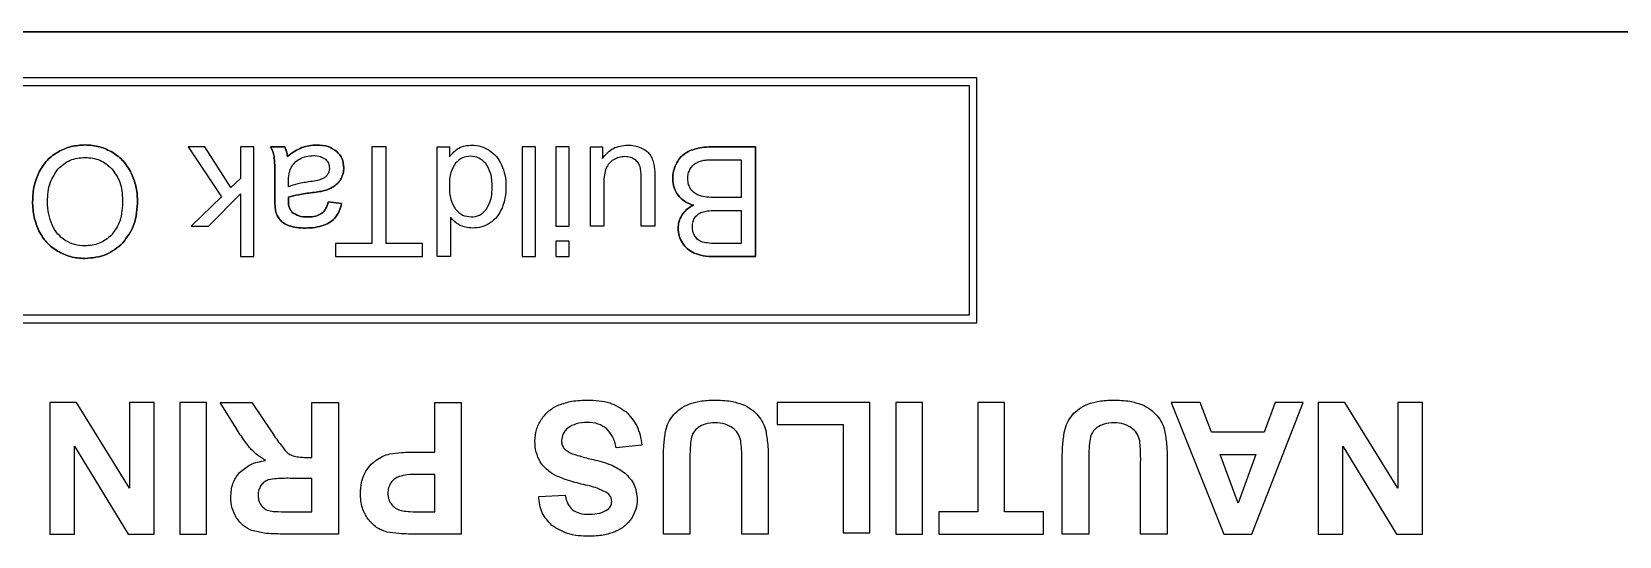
# Model space of a CAD drawing. Header units: millimetres. Extents: x -106 to 106, y -124 to 114.
# Drawn here: x -51.8 to 0, y 97.3 to 113.7 of the extents above; entities that cross this region are included whole.
import ezdxf

# ---------------------------------------------------------------- set-up
doc = ezdxf.new("R2010")
doc.units = ezdxf.units.MM
doc.layers.get('0').update_dxf_attribs({"linetype": 'CONTINUOUS'})

msp = doc.modelspace()

# ---------------------------------------------------------------- linework, layer by layer
for p, q in [((-95.997, 113.75), (96.003, 113.75)), ((96.003, 113.75), (-95.997, 113.75)), ((-43.992, 109.994), (-43.533, 109.994)), ((-43.533, 109.994), (-43.992, 109.994)), ((-38.562, 106.415), (-38.562, 109.994)), ((-38.562, 109.994), (-38.155, 109.994)), ((-38.155, 109.994), (-38.155, 109.667)), ((-33.562, 107.401), (-33.562, 109.994)), ((-33.562, 109.994), (-33.169, 109.994)), ((-33.169, 109.994), (-33.169, 109.613)), ((-29.537, 109.994), (-28.172, 109.994)), ((-28.172, 109.994), (-29.537, 109.994)), ((-28.172, 109.994), (-28.172, 106.415)), ((-28.172, 106.415), (-28.172, 109.994)), ((-29.537, 109.572), (-28.645, 109.572)), ((-28.645, 109.572), (-28.645, 108.341)), ((-43.853, 108.322), (-43.853, 108.908)), ((-43.853, 108.908), (-43.853, 108.322)), ((-43.409, 108.693), (-43.409, 108.854)), ((-33.123, 108.79), (-33.123, 107.401)), ((-31.9, 107.401), (-31.9, 108.839)), ((-31.46, 109.008), (-31.46, 107.401)), ((-28.645, 108.341), (-29.473, 108.341)), ((-42.11, 108.2), (-41.68, 108.141)), ((-41.68, 108.141), (-42.11, 108.2)), ((-29.419, 107.919), (-28.645, 107.919)), ((-28.645, 107.919), (-28.645, 106.837)), ((-38.125, 107.699), (-38.125, 106.415)), ((-33.123, 107.401), (-33.562, 107.401)), ((-31.46, 107.401), (-31.9, 107.401)), ((-28.645, 106.837), (-29.361, 106.837)), ((-38.125, 106.415), (-38.562, 106.415)), ((-28.172, 106.415), (-29.515, 106.415)), ((-29.515, 106.415), (-28.172, 106.415)), ((-45.117, 100.816), (-45.642, 101.654)), ((-45.642, 101.654), (-44.605, 101.654)), ((-44.605, 101.654), (-43.978, 100.719)), ((-42.648, 99.861), (-42.648, 101.654)), ((-42.648, 101.654), (-41.781, 101.654)), ((-41.781, 101.654), (-41.781, 97.359)), ((-38.64, 100.034), (-38.64, 101.654)), ((-38.64, 101.654), (-37.773, 101.654)), ((-37.773, 101.654), (-37.773, 97.359)), ((-39.205, 100.034), (-38.64, 100.034)), ((-31.878, 100.256), (-32.722, 100.174)), ((-42.824, 99.861), (-42.648, 99.861)), ((-31.181, 97.359), (-31.181, 99.615)), ((-30.314, 99.735), (-30.314, 97.359)), ((-28.623, 97.359), (-28.623, 99.685)), ((-27.756, 99.65), (-27.756, 97.359)), ((-18.167, 97.359), (-18.167, 99.615)), ((-17.3, 99.735), (-17.3, 97.359)), ((-15.61, 97.359), (-15.61, 99.685)), ((-14.742, 99.65), (-14.742, 97.359)), ((-42.648, 99.175), (-43.289, 99.175)), ((-42.648, 98.085), (-42.648, 99.175)), ((-38.64, 99.304), (-39.115, 99.304)), ((-38.64, 98.085), (-38.64, 99.304)), ((-35.247, 98.586), (-34.38, 98.625)), ((-43.325, 98.085), (-42.648, 98.085)), ((-39.059, 98.085), (-38.64, 98.085)), ((-41.781, 97.359), (-43.606, 97.359)), ((-37.773, 97.359), (-39.164, 97.359)), ((-30.314, 97.359), (-31.181, 97.359)), ((-27.756, 97.359), (-28.623, 97.359)), ((-17.3, 97.359), (-18.167, 97.359)), ((-14.742, 97.359), (-15.61, 97.359))]:
    msp.add_line(p, q)
for points in [[(-20.952, 112.25), (-71.452, 112.25), (-71.452, 104.25), (-20.952, 104.25)], [(-71.202, 112), (-21.202, 112), (-21.202, 104.5), (-71.202, 104.5)], [(-44.976, 106.415), (-44.537, 106.415), (-44.537, 109.994), (-44.976, 109.994), (-44.976, 108.966), (-45.286, 108.668), (-46.143, 109.994), (-46.685, 109.994), (-45.594, 108.363), (-46.585, 107.401), (-46.016, 107.401), (-44.976, 108.456)], [(-39.041, 106.837), (-40.22, 106.837), (-40.22, 109.994), (-40.694, 109.994), (-40.694, 106.837), (-41.878, 106.837), (-41.878, 106.415), (-39.041, 106.415)], [(-35.791, 106.415), (-35.352, 106.415), (-35.352, 109.994), (-35.791, 109.994)], [(-34.693, 107.401), (-34.253, 107.401), (-34.253, 109.994), (-34.693, 109.994)], [(-34.693, 106.415), (-34.253, 106.415), (-34.253, 106.92), (-34.693, 106.92)], [(-48.636, 97.359), (-47.792, 97.359), (-47.792, 101.654), (-48.598, 101.654), (-48.598, 98.853), (-50.329, 101.654), (-51.2, 101.654), (-51.2, 97.359), (-50.394, 97.359), (-50.394, 100.227)], [(-46.954, 97.359), (-46.087, 97.359), (-46.087, 101.654), (-46.954, 101.654)], [(-25.313, 97.394), (-24.446, 97.394), (-24.446, 101.654), (-27.469, 101.654), (-27.469, 100.93), (-25.313, 100.93)], [(-23.593, 97.359), (-22.726, 97.359), (-22.726, 101.654), (-23.593, 101.654)], [(-18.777, 98.085), (-20.051, 98.085), (-20.051, 101.654), (-20.918, 101.654), (-20.918, 98.085), (-22.19, 98.085), (-22.19, 97.359), (-18.777, 97.359)], [(-13.298, 100.678), (-13.673, 101.654), (-14.616, 101.654), (-12.897, 97.359), (-11.98, 97.359), (-10.307, 101.654), (-11.227, 101.654), (-11.581, 100.678)], [(-7.26, 97.359), (-6.416, 97.359), (-6.416, 101.654), (-7.222, 101.654), (-7.222, 98.853), (-8.953, 101.654), (-9.824, 101.654), (-9.824, 97.359), (-9.018, 97.359), (-9.018, 100.227)], [(-11.848, 99.955), (-12.428, 98.361), (-13.02, 99.955)]]:
    msp.add_lwpolyline(points, close=True)
for points, knots in [([(-51.539, 109.183), (-51.459, 109.317), (-51.301, 109.582), (-51.043, 109.751), (-50.916, 109.834)], [0, 0, 0, 0, 0.04615191, 0.09110633, 0.09110633, 0.09110633, 0.09110633]), ([(-50.916, 109.834), (-51.043, 109.751), (-51.301, 109.582), (-51.459, 109.317), (-51.539, 109.183)], [-0.09110633, -0.09110633, -0.09110633, -0.09110633, -0.04615191, 0, 0, 0, 0]), ([(-50.916, 109.834), (-50.779, 109.899), (-50.503, 110.028), (-50.199, 110.046), (-50.047, 110.055)], [0, 0, 0, 0, 0.04503006, 0.09041142, 0.09041142, 0.09041142, 0.09041142]), ([(-50.047, 110.055), (-50.199, 110.046), (-50.503, 110.028), (-50.779, 109.899), (-50.916, 109.834)], [-0.09041142, -0.09041142, -0.09041142, -0.09041142, -0.04503006, 0, 0, 0, 0]), ([(-50.047, 110.055), (-49.884, 110.046), (-49.566, 110.028), (-49.282, 109.882), (-49.144, 109.811)], [0, 0, 0, 0, 0.04823925, 0.09449794, 0.09449794, 0.09449794, 0.09449794]), ([(-49.144, 109.811), (-49.282, 109.882), (-49.566, 110.028), (-49.884, 110.046), (-50.047, 110.055)], [-0.09449794, -0.09449794, -0.09449794, -0.09449794, -0.04823925, 0, 0, 0, 0]), ([(-49.144, 109.811), (-49.019, 109.722), (-48.769, 109.544), (-48.617, 109.278), (-48.54, 109.144)], [0, 0, 0, 0, 0.04534949, 0.09083547, 0.09083547, 0.09083547, 0.09083547]), ([(-48.54, 109.144), (-48.617, 109.278), (-48.769, 109.544), (-49.019, 109.722), (-49.144, 109.811)], [-0.09083547, -0.09083547, -0.09083547, -0.09083547, -0.04534949, 0, 0, 0, 0]), ([(-43.881, 109.683), (-43.893, 109.736), (-43.917, 109.845), (-43.967, 109.944), (-43.992, 109.994)], [0, 0, 0, 0, 0.01644017, 0.03317009, 0.03317009, 0.03317009, 0.03317009]), ([(-43.992, 109.994), (-43.967, 109.944), (-43.917, 109.845), (-43.893, 109.736), (-43.881, 109.683)], [-0.03317009, -0.03317009, -0.03317009, -0.03317009, -0.01644017, 0, 0, 0, 0]), ([(-43.533, 109.994), (-43.512, 109.945), (-43.468, 109.843), (-43.453, 109.732), (-43.445, 109.674)], [0, 0, 0, 0, 0.01585893, 0.033301, 0.033301, 0.033301, 0.033301]), ([(-43.445, 109.674), (-43.453, 109.732), (-43.468, 109.843), (-43.512, 109.945), (-43.533, 109.994)], [-0.033301, -0.033301, -0.033301, -0.033301, -0.01585893, 0, 0, 0, 0]), ([(-43.445, 109.674), (-43.368, 109.737), (-43.223, 109.854), (-43.054, 109.931), (-42.975, 109.967)], [0, 0, 0, 0, 0.02978592, 0.0555805, 0.0555805, 0.0555805, 0.0555805]), ([(-42.975, 109.967), (-43.054, 109.931), (-43.223, 109.854), (-43.368, 109.737), (-43.445, 109.674)], [-0.0555805, -0.0555805, -0.0555805, -0.0555805, -0.02978592, 0, 0, 0, 0]), ([(-42.975, 109.967), (-42.898, 109.992), (-42.74, 110.043), (-42.575, 110.049), (-42.491, 110.053)], [0, 0, 0, 0, 0.02426846, 0.0494143, 0.0494143, 0.0494143, 0.0494143]), ([(-42.491, 110.053), (-42.575, 110.049), (-42.74, 110.043), (-42.898, 109.992), (-42.975, 109.967)], [-0.0494143, -0.0494143, -0.0494143, -0.0494143, -0.02426846, 0, 0, 0, 0]), ([(-42.491, 110.053), (-42.361, 110.047), (-42.122, 110.038), (-41.924, 109.905), (-41.834, 109.844)], [0, 0, 0, 0, 0.03813946, 0.07012569, 0.07012569, 0.07012569, 0.07012569]), ([(-41.834, 109.844), (-41.924, 109.905), (-42.122, 110.038), (-42.361, 110.047), (-42.491, 110.053)], [-0.07012569, -0.07012569, -0.07012569, -0.07012569, -0.03813946, 0, 0, 0, 0]), ([(-41.834, 109.844), (-41.767, 109.769), (-41.631, 109.617), (-41.613, 109.413), (-41.604, 109.31)], [0, 0, 0, 0, 0.02934987, 0.05947282, 0.05947282, 0.05947282, 0.05947282]), ([(-41.604, 109.31), (-41.613, 109.413), (-41.631, 109.617), (-41.767, 109.769), (-41.834, 109.844)], [-0.05947282, -0.05947282, -0.05947282, -0.05947282, -0.02934987, 0, 0, 0, 0]), ([(-38.155, 109.667), (-38.062, 109.779), (-37.874, 110.007), (-37.579, 110.037), (-37.43, 110.053)], [0, 0, 0, 0, 0.04200696, 0.08515173, 0.08515173, 0.08515173, 0.08515173]), ([(-37.43, 110.053), (-37.328, 110.045), (-37.126, 110.031), (-36.948, 109.932), (-36.86, 109.882)], [0, 0, 0, 0, 0.03005981, 0.06017572, 0.06017572, 0.06017572, 0.06017572]), ([(-36.86, 109.882), (-36.777, 109.818), (-36.609, 109.688), (-36.508, 109.5), (-36.457, 109.404)], [0, 0, 0, 0, 0.03084808, 0.06308055, 0.06308055, 0.06308055, 0.06308055]), ([(-33.169, 109.613), (-33.06, 109.741), (-32.843, 109.996), (-32.511, 110.034), (-32.347, 110.053)], [0, 0, 0, 0, 0.048592, 0.09644017, 0.09644017, 0.09644017, 0.09644017]), ([(-32.347, 110.053), (-32.272, 110.049), (-32.124, 110.042), (-31.986, 109.99), (-31.918, 109.965)], [0, 0, 0, 0, 0.02229482, 0.04398131, 0.04398131, 0.04398131, 0.04398131]), ([(-31.918, 109.965), (-31.858, 109.935), (-31.745, 109.881), (-31.661, 109.787), (-31.623, 109.744)], [0, 0, 0, 0, 0.01997093, 0.03721271, 0.03721271, 0.03721271, 0.03721271]), ([(-30.506, 109.757), (-30.448, 109.794), (-30.327, 109.873), (-30.188, 109.913), (-30.114, 109.934)], [0, 0, 0, 0, 0.020392, 0.04320678, 0.04320678, 0.04320678, 0.04320678]), ([(-30.114, 109.934), (-30.188, 109.913), (-30.327, 109.873), (-30.448, 109.794), (-30.506, 109.757)], [-0.04320678, -0.04320678, -0.04320678, -0.04320678, -0.020392, 0, 0, 0, 0]), ([(-30.114, 109.934), (-30.027, 109.952), (-29.836, 109.99), (-29.642, 109.992), (-29.537, 109.994)], [0, 0, 0, 0, 0.02659568, 0.05815578, 0.05815578, 0.05815578, 0.05815578]), ([(-29.537, 109.994), (-29.642, 109.992), (-29.836, 109.99), (-30.027, 109.952), (-30.114, 109.934)], [-0.05815578, -0.05815578, -0.05815578, -0.05815578, -0.02659568, 0, 0, 0, 0]), ([(-51.27, 108.207), (-51.261, 108.418), (-51.244, 108.807), (-51.025, 109.127), (-50.925, 109.274)], [-0.1141592, -0.1141592, -0.1141592, -0.1141592, -0.0523348, 0, 0, 0, 0]), ([(-50.925, 109.274), (-50.8, 109.383), (-50.549, 109.606), (-50.214, 109.635), (-50.044, 109.65)], [-0.09798502, -0.09798502, -0.09798502, -0.09798502, -0.04963469, 0, 0, 0, 0]), ([(-50.044, 109.65), (-49.877, 109.635), (-49.546, 109.605), (-49.296, 109.386), (-49.172, 109.277)], [-0.09709906, -0.09709906, -0.09709906, -0.09709906, -0.04814094, 0, 0, 0, 0]), ([(-49.172, 109.277), (-49.07, 109.136), (-48.853, 108.832), (-48.834, 108.458), (-48.824, 108.258)], [-0.1097203, -0.1097203, -0.1097203, -0.1097203, -0.0584812, 0, 0, 0, 0]), ([(-43.853, 108.908), (-43.852, 109.074), (-43.85, 109.333), (-43.873, 109.591), (-43.881, 109.683)], [0, 0, 0, 0, 0.05002324, 0.07760008, 0.07760008, 0.07760008, 0.07760008]), ([(-43.881, 109.683), (-43.873, 109.591), (-43.85, 109.333), (-43.852, 109.074), (-43.853, 108.908)], [-0.07760008, -0.07760008, -0.07760008, -0.07760008, -0.05002324, 0, 0, 0, 0]), ([(-43.409, 108.854), (-43.408, 108.94), (-43.406, 109.09), (-43.358, 109.232), (-43.338, 109.293)], [-0.04475626, -0.04475626, -0.04475626, -0.04475626, -0.01918223, 0, 0, 0, 0]), ([(-43.338, 109.293), (-43.302, 109.354), (-43.229, 109.479), (-43.109, 109.557), (-43.047, 109.597)], [-0.04256506, -0.04256506, -0.04256506, -0.04256506, -0.02161379, 0, 0, 0, 0]), ([(-43.047, 109.597), (-42.978, 109.63), (-42.835, 109.696), (-42.677, 109.704), (-42.596, 109.708)], [-0.04690597, -0.04690597, -0.04690597, -0.04690597, -0.02414704, 0, 0, 0, 0]), ([(-42.596, 109.708), (-42.518, 109.706), (-42.377, 109.701), (-42.259, 109.625), (-42.206, 109.591)], [-0.04133801, -0.04133801, -0.04133801, -0.04133801, -0.01859603, 0, 0, 0, 0]), ([(-42.206, 109.591), (-42.167, 109.55), (-42.09, 109.467), (-42.079, 109.354), (-42.073, 109.298)], [-0.03298764, -0.03298764, -0.03298764, -0.03298764, -0.01645305, 0, 0, 0, 0]), ([(-42.073, 109.298), (-42.076, 109.261), (-42.081, 109.187), (-42.116, 109.122), (-42.134, 109.089)], [-0.02198519, -0.02198519, -0.02198519, -0.02198519, -0.01092363, 0, 0, 0, 0]), ([(-41.604, 109.31), (-41.608, 109.249), (-41.615, 109.127), (-41.666, 109.017), (-41.691, 108.962)], [0, 0, 0, 0, 0.01834739, 0.03614774, 0.03614774, 0.03614774, 0.03614774]), ([(-41.691, 108.962), (-41.666, 109.017), (-41.615, 109.127), (-41.608, 109.249), (-41.604, 109.31)], [-0.03614774, -0.03614774, -0.03614774, -0.03614774, -0.01834739, 0, 0, 0, 0]), ([(-37.961, 109.456), (-38.019, 109.359), (-38.152, 109.139), (-38.159, 108.881), (-38.162, 108.737)], [0, 0, 0, 0, 0.03336968, 0.07581421, 0.07581421, 0.07581421, 0.07581421]), ([(-37.471, 109.691), (-37.564, 109.681), (-37.754, 109.659), (-37.891, 109.524), (-37.961, 109.456)], [0, 0, 0, 0, 0.02728514, 0.05574353, 0.05574353, 0.05574353, 0.05574353]), ([(-36.976, 109.445), (-37.047, 109.517), (-37.184, 109.655), (-37.378, 109.68), (-37.471, 109.691)], [0, 0, 0, 0, 0.02942591, 0.05680138, 0.05680138, 0.05680138, 0.05680138]), ([(-36.766, 108.7), (-36.769, 108.849), (-36.776, 109.117), (-36.915, 109.344), (-36.976, 109.445)], [0, 0, 0, 0, 0.04383348, 0.07855455, 0.07855455, 0.07855455, 0.07855455]), ([(-36.457, 109.404), (-36.415, 109.296), (-36.328, 109.069), (-36.319, 108.827), (-36.314, 108.7)], [0, 0, 0, 0, 0.03462692, 0.0723026, 0.0723026, 0.0723026, 0.0723026]), ([(-33.051, 109.297), (-33.072, 109.226), (-33.121, 109.061), (-33.122, 108.889), (-33.123, 108.79)], [0, 0, 0, 0, 0.02206423, 0.05138592, 0.05138592, 0.05138592, 0.05138592]), ([(-32.806, 109.573), (-32.859, 109.537), (-32.964, 109.465), (-33.022, 109.352), (-33.051, 109.297)], [0, 0, 0, 0, 0.01903106, 0.03744064, 0.03744064, 0.03744064, 0.03744064]), ([(-32.435, 109.674), (-32.5, 109.67), (-32.63, 109.661), (-32.747, 109.602), (-32.806, 109.573)], [0, 0, 0, 0, 0.0193317, 0.03881867, 0.03881867, 0.03881867, 0.03881867]), ([(-32.102, 109.575), (-32.151, 109.604), (-32.254, 109.665), (-32.372, 109.671), (-32.435, 109.674)], [0, 0, 0, 0, 0.01674614, 0.03510183, 0.03510183, 0.03510183, 0.03510183]), ([(-31.927, 109.303), (-31.944, 109.357), (-31.978, 109.464), (-32.061, 109.539), (-32.102, 109.575)], [0, 0, 0, 0, 0.0167706, 0.03293976, 0.03293976, 0.03293976, 0.03293976]), ([(-31.9, 108.839), (-31.899, 108.935), (-31.899, 109.091), (-31.919, 109.245), (-31.927, 109.303)], [0, 0, 0, 0, 0.02881642, 0.04650956, 0.04650956, 0.04650956, 0.04650956]), ([(-31.623, 109.744), (-31.593, 109.696), (-31.53, 109.594), (-31.502, 109.478), (-31.487, 109.418)], [0, 0, 0, 0, 0.01692518, 0.03550119, 0.03550119, 0.03550119, 0.03550119]), ([(-31.487, 109.418), (-31.479, 109.362), (-31.461, 109.226), (-31.46, 109.089), (-31.46, 109.008)], [0, 0, 0, 0, 0.01684449, 0.04114576, 0.04114576, 0.04114576, 0.04114576]), ([(-30.874, 108.956), (-30.87, 109.038), (-30.862, 109.2), (-30.799, 109.35), (-30.768, 109.424)], [0, 0, 0, 0, 0.02440632, 0.0482665, 0.0482665, 0.0482665, 0.0482665]), ([(-30.768, 109.424), (-30.799, 109.35), (-30.862, 109.2), (-30.87, 109.038), (-30.874, 108.956)], [-0.0482665, -0.0482665, -0.0482665, -0.0482665, -0.02440632, 0, 0, 0, 0]), ([(-30.768, 109.424), (-30.732, 109.491), (-30.664, 109.617), (-30.557, 109.712), (-30.506, 109.757)], [0, 0, 0, 0, 0.02251796, 0.04271649, 0.04271649, 0.04271649, 0.04271649]), ([(-30.506, 109.757), (-30.557, 109.712), (-30.664, 109.617), (-30.732, 109.491), (-30.768, 109.424)], [-0.04271649, -0.04271649, -0.04271649, -0.04271649, -0.02251796, 0, 0, 0, 0]), ([(-30.313, 109.258), (-30.288, 109.298), (-30.241, 109.377), (-30.168, 109.431), (-30.132, 109.457)], [-0.02710796, -0.02710796, -0.02710796, -0.02710796, -0.01306241, 0, 0, 0, 0]), ([(-30.132, 109.457), (-30.092, 109.478), (-30.006, 109.524), (-29.91, 109.544), (-29.859, 109.555)], [-0.02916506, -0.02916506, -0.02916506, -0.02916506, -0.01551446, 0, 0, 0, 0]), ([(-29.859, 109.555), (-29.817, 109.559), (-29.71, 109.572), (-29.602, 109.572), (-29.537, 109.572)], [-0.03229577, -0.03229577, -0.03229577, -0.03229577, -0.01953592, 0, 0, 0, 0]), ([(-51.758, 108.209), (-51.75, 108.384), (-51.735, 108.722), (-51.603, 109.033), (-51.539, 109.183)], [0, 0, 0, 0, 0.0518664, 0.1005762, 0.1005762, 0.1005762, 0.1005762]), ([(-51.539, 109.183), (-51.603, 109.033), (-51.735, 108.722), (-51.75, 108.384), (-51.758, 108.209)], [-0.1005762, -0.1005762, -0.1005762, -0.1005762, -0.0518664, 0, 0, 0, 0]), ([(-48.54, 109.144), (-48.481, 109.001), (-48.361, 108.715), (-48.344, 108.406), (-48.335, 108.251)], [0, 0, 0, 0, 0.04609864, 0.09228253, 0.09228253, 0.09228253, 0.09228253]), ([(-48.335, 108.251), (-48.344, 108.406), (-48.361, 108.715), (-48.481, 109.001), (-48.54, 109.144)], [-0.09228253, -0.09228253, -0.09228253, -0.09228253, -0.04609864, 0, 0, 0, 0]), ([(-42.691, 108.859), (-42.832, 108.838), (-43.075, 108.802), (-43.31, 108.725), (-43.409, 108.693)], [-0.07379029, -0.07379029, -0.07379029, -0.07379029, -0.03124165, 0, 0, 0, 0]), ([(-42.308, 108.947), (-42.358, 108.93), (-42.483, 108.889), (-42.613, 108.87), (-42.691, 108.859)], [-0.03939161, -0.03939161, -0.03939161, -0.03939161, -0.02350171, 0, 0, 0, 0]), ([(-42.134, 109.089), (-42.157, 109.06), (-42.204, 108.999), (-42.273, 108.964), (-42.308, 108.947)], [-0.02271195, -0.02271195, -0.02271195, -0.02271195, -0.01162415, 0, 0, 0, 0]), ([(-41.691, 108.962), (-41.722, 108.913), (-41.782, 108.815), (-41.873, 108.745), (-41.918, 108.71)], [0, 0, 0, 0, 0.01736579, 0.03421484, 0.03421484, 0.03421484, 0.03421484]), ([(-41.918, 108.71), (-41.873, 108.745), (-41.782, 108.815), (-41.722, 108.913), (-41.691, 108.962)], [-0.03421484, -0.03421484, -0.03421484, -0.03421484, -0.01736579, 0, 0, 0, 0]), ([(-30.7, 108.414), (-30.751, 108.495), (-30.855, 108.661), (-30.868, 108.857), (-30.874, 108.956)], [0, 0, 0, 0, 0.02824222, 0.0577416, 0.0577416, 0.0577416, 0.0577416]), ([(-30.874, 108.956), (-30.868, 108.857), (-30.855, 108.661), (-30.751, 108.495), (-30.7, 108.414)], [-0.0577416, -0.0577416, -0.0577416, -0.0577416, -0.02824222, 0, 0, 0, 0]), ([(-30.384, 108.956), (-30.381, 109.011), (-30.376, 109.116), (-30.334, 109.212), (-30.313, 109.258)], [-0.03121724, -0.03121724, -0.03121724, -0.03121724, -0.01503736, 0, 0, 0, 0]), ([(-30.281, 108.608), (-30.311, 108.661), (-30.373, 108.769), (-30.38, 108.893), (-30.384, 108.956)], [-0.03670899, -0.03670899, -0.03670899, -0.03670899, -0.0188821, 0, 0, 0, 0]), ([(-48.824, 108.258), (-48.829, 108.019), (-48.838, 107.596), (-49.081, 107.253), (-49.186, 107.105)], [-0.1233671, -0.1233671, -0.1233671, -0.1233671, -0.0535321, 0, 0, 0, 0]), ([(-48.335, 108.251), (-48.349, 107.977), (-48.375, 107.464), (-48.675, 107.049), (-48.814, 106.856)], [0, 0, 0, 0, 0.080333, 0.1503237, 0.1503237, 0.1503237, 0.1503237]), ([(-48.814, 106.856), (-48.675, 107.049), (-48.375, 107.464), (-48.349, 107.977), (-48.335, 108.251)], [-0.1503237, -0.1503237, -0.1503237, -0.1503237, -0.080333, 0, 0, 0, 0]), ([(-43.831, 107.916), (-43.837, 107.969), (-43.854, 108.103), (-43.853, 108.239), (-43.853, 108.322)], [0, 0, 0, 0, 0.01583307, 0.04061943, 0.04061943, 0.04061943, 0.04061943]), ([(-43.853, 108.322), (-43.853, 108.239), (-43.854, 108.103), (-43.837, 107.969), (-43.831, 107.916)], [-0.04061943, -0.04061943, -0.04061943, -0.04061943, -0.01583307, 0, 0, 0, 0]), ([(-43.409, 108.348), (-43.409, 108.324), (-43.41, 108.286), (-43.411, 108.247), (-43.411, 108.234)], [0, 0, 0, 0, 0.00738752, 0.01147733, 0.01147733, 0.01147733, 0.01147733]), ([(-43.411, 108.234), (-43.411, 108.247), (-43.41, 108.286), (-43.409, 108.324), (-43.409, 108.348)], [-0.01147733, -0.01147733, -0.01147733, -0.01147733, -0.00738752, 0, 0, 0, 0]), ([(-42.625, 108.5), (-42.78, 108.481), (-43.045, 108.449), (-43.302, 108.378), (-43.409, 108.348)], [0, 0, 0, 0, 0.04672459, 0.07991364, 0.07991364, 0.07991364, 0.07991364]), ([(-43.409, 108.348), (-43.302, 108.378), (-43.045, 108.449), (-42.78, 108.481), (-42.625, 108.5)], [-0.07991364, -0.07991364, -0.07991364, -0.07991364, -0.04672459, 0, 0, 0, 0]), ([(-42.234, 108.566), (-42.288, 108.554), (-42.417, 108.525), (-42.549, 108.509), (-42.625, 108.5)], [0, 0, 0, 0, 0.01657877, 0.03963399, 0.03963399, 0.03963399, 0.03963399]), ([(-42.625, 108.5), (-42.549, 108.509), (-42.417, 108.525), (-42.288, 108.554), (-42.234, 108.566)], [-0.03963399, -0.03963399, -0.03963399, -0.03963399, -0.01657877, 0, 0, 0, 0]), ([(-41.918, 108.71), (-41.967, 108.68), (-42.066, 108.619), (-42.178, 108.584), (-42.234, 108.566)], [0, 0, 0, 0, 0.0171061, 0.03485918, 0.03485918, 0.03485918, 0.03485918]), ([(-42.234, 108.566), (-42.178, 108.584), (-42.066, 108.619), (-41.967, 108.68), (-41.918, 108.71)], [-0.03485918, -0.03485918, -0.03485918, -0.03485918, -0.0171061, 0, 0, 0, 0]), ([(-38.162, 108.737), (-38.159, 108.579), (-38.154, 108.3), (-38.017, 108.06), (-37.957, 107.955)], [0, 0, 0, 0, 0.04642654, 0.08191521, 0.08191521, 0.08191521, 0.08191521]), ([(-36.962, 107.946), (-36.905, 108.046), (-36.773, 108.279), (-36.768, 108.547), (-36.766, 108.7)], [0, 0, 0, 0, 0.03416591, 0.07905233, 0.07905233, 0.07905233, 0.07905233]), ([(-36.314, 108.7), (-36.319, 108.576), (-36.328, 108.334), (-36.406, 108.106), (-36.443, 107.996)], [0, 0, 0, 0, 0.0371589, 0.07195628, 0.07195628, 0.07195628, 0.07195628]), ([(-30.201, 108.09), (-30.301, 108.125), (-30.494, 108.193), (-30.633, 108.343), (-30.7, 108.414)], [0, 0, 0, 0, 0.03147256, 0.06034659, 0.06034659, 0.06034659, 0.06034659]), ([(-30.7, 108.414), (-30.633, 108.343), (-30.494, 108.193), (-30.301, 108.125), (-30.201, 108.09)], [-0.06034659, -0.06034659, -0.06034659, -0.06034659, -0.03147256, 0, 0, 0, 0]), ([(-29.997, 108.401), (-30.054, 108.424), (-30.166, 108.47), (-30.243, 108.563), (-30.281, 108.608)], [-0.03569729, -0.03569729, -0.03569729, -0.03569729, -0.01754548, 0, 0, 0, 0]), ([(-29.473, 108.341), (-29.574, 108.342), (-29.751, 108.343), (-29.923, 108.384), (-29.997, 108.401)], [-0.05285419, -0.05285419, -0.05285419, -0.05285419, -0.02263528, 0, 0, 0, 0]), ([(-51.55, 107.249), (-51.61, 107.397), (-51.736, 107.705), (-51.751, 108.038), (-51.758, 108.209)], [0, 0, 0, 0, 0.04783118, 0.09897094, 0.09897094, 0.09897094, 0.09897094]), ([(-51.758, 108.209), (-51.751, 108.038), (-51.736, 107.705), (-51.61, 107.397), (-51.55, 107.249)], [-0.09897094, -0.09897094, -0.09897094, -0.09897094, -0.04783118, 0, 0, 0, 0]), ([(-51.122, 107.444), (-51.165, 107.561), (-51.256, 107.807), (-51.265, 108.069), (-51.27, 108.207)], [-0.07815443, -0.07815443, -0.07815443, -0.07815443, -0.04109033, 0, 0, 0, 0]), ([(-43.694, 107.617), (-43.725, 107.661), (-43.789, 107.752), (-43.816, 107.86), (-43.831, 107.916)], [0, 0, 0, 0, 0.01576034, 0.03312206, 0.03312206, 0.03312206, 0.03312206]), ([(-43.831, 107.916), (-43.816, 107.86), (-43.789, 107.752), (-43.725, 107.661), (-43.694, 107.617)], [-0.03312206, -0.03312206, -0.03312206, -0.03312206, -0.01576034, 0, 0, 0, 0]), ([(-43.411, 108.234), (-43.409, 108.154), (-43.406, 108.014), (-43.323, 107.903), (-43.287, 107.855)], [0, 0, 0, 0, 0.02309888, 0.04072885, 0.04072885, 0.04072885, 0.04072885]), ([(-43.287, 107.855), (-43.323, 107.903), (-43.406, 108.014), (-43.409, 108.154), (-43.411, 108.234)], [-0.04072885, -0.04072885, -0.04072885, -0.04072885, -0.02309888, 0, 0, 0, 0]), ([(-43.287, 107.855), (-43.219, 107.812), (-43.067, 107.715), (-42.886, 107.71), (-42.786, 107.706)], [0, 0, 0, 0, 0.02372831, 0.05307918, 0.05307918, 0.05307918, 0.05307918]), ([(-42.786, 107.706), (-42.886, 107.71), (-43.067, 107.715), (-43.219, 107.812), (-43.287, 107.855)], [-0.05307918, -0.05307918, -0.05307918, -0.05307918, -0.02372831, 0, 0, 0, 0]), ([(-42.786, 107.706), (-42.694, 107.708), (-42.533, 107.71), (-42.39, 107.784), (-42.328, 107.815)], [0, 0, 0, 0, 0.02708356, 0.04760031, 0.04760031, 0.04760031, 0.04760031]), ([(-42.328, 107.815), (-42.39, 107.784), (-42.533, 107.71), (-42.694, 107.708), (-42.786, 107.706)], [-0.04760031, -0.04760031, -0.04760031, -0.04760031, -0.02708356, 0, 0, 0, 0]), ([(-42.328, 107.815), (-42.281, 107.863), (-42.175, 107.971), (-42.133, 108.117), (-42.11, 108.2)], [0, 0, 0, 0, 0.01978448, 0.04486306, 0.04486306, 0.04486306, 0.04486306]), ([(-42.11, 108.2), (-42.133, 108.117), (-42.175, 107.971), (-42.281, 107.863), (-42.328, 107.815)], [-0.04486306, -0.04486306, -0.04486306, -0.04486306, -0.01978448, 0, 0, 0, 0]), ([(-41.68, 108.141), (-41.701, 108.056), (-41.74, 107.896), (-41.831, 107.759), (-41.873, 107.695)], [0, 0, 0, 0, 0.02611001, 0.04887238, 0.04887238, 0.04887238, 0.04887238]), ([(-41.873, 107.695), (-41.831, 107.759), (-41.74, 107.896), (-41.701, 108.056), (-41.68, 108.141)], [-0.04887238, -0.04887238, -0.04887238, -0.04887238, -0.02611001, 0, 0, 0, 0]), ([(-37.957, 107.955), (-37.886, 107.883), (-37.746, 107.74), (-37.548, 107.718), (-37.452, 107.706)], [0, 0, 0, 0, 0.02954133, 0.05788249, 0.05788249, 0.05788249, 0.05788249]), ([(-37.452, 107.706), (-37.357, 107.717), (-37.166, 107.739), (-37.031, 107.876), (-36.962, 107.946)], [0, 0, 0, 0, 0.02754331, 0.05598322, 0.05598322, 0.05598322, 0.05598322]), ([(-36.443, 107.996), (-36.491, 107.897), (-36.583, 107.706), (-36.75, 107.575), (-36.831, 107.511)], [0, 0, 0, 0, 0.03226972, 0.06284055, 0.06284055, 0.06284055, 0.06284055]), ([(-30.701, 107.33), (-30.696, 107.406), (-30.685, 107.559), (-30.613, 107.694), (-30.577, 107.763)], [0, 0, 0, 0, 0.02249425, 0.04541764, 0.04541764, 0.04541764, 0.04541764]), ([(-30.577, 107.763), (-30.613, 107.694), (-30.685, 107.559), (-30.696, 107.406), (-30.701, 107.33)], [-0.04541764, -0.04541764, -0.04541764, -0.04541764, -0.02249425, 0, 0, 0, 0]), ([(-30.577, 107.763), (-30.528, 107.828), (-30.427, 107.964), (-30.278, 108.047), (-30.201, 108.09)], [0, 0, 0, 0, 0.02407108, 0.05034428, 0.05034428, 0.05034428, 0.05034428]), ([(-30.201, 108.09), (-30.278, 108.047), (-30.427, 107.964), (-30.528, 107.828), (-30.577, 107.763)], [-0.05034428, -0.05034428, -0.05034428, -0.05034428, -0.02407108, 0, 0, 0, 0]), ([(-30.143, 107.699), (-30.108, 107.738), (-30.032, 107.82), (-29.927, 107.858), (-29.871, 107.877)], [-0.03298369, -0.03298369, -0.03298369, -0.03298369, -0.01737405, 0, 0, 0, 0]), ([(-29.871, 107.877), (-29.811, 107.889), (-29.662, 107.919), (-29.51, 107.919), (-29.419, 107.919)], [-0.04545124, -0.04545124, -0.04545124, -0.04545124, -0.02705848, 0, 0, 0, 0]), ([(-50.943, 106.588), (-51.068, 106.675), (-51.319, 106.85), (-51.472, 107.115), (-51.55, 107.249)], [0, 0, 0, 0, 0.04509216, 0.09065589, 0.09065589, 0.09065589, 0.09065589]), ([(-51.55, 107.249), (-51.472, 107.115), (-51.319, 106.85), (-51.068, 106.675), (-50.943, 106.588)], [-0.09065589, -0.09065589, -0.09065589, -0.09065589, -0.04509216, 0, 0, 0, 0]), ([(-50.69, 106.939), (-50.78, 107.005), (-50.962, 107.141), (-51.068, 107.342), (-51.122, 107.444)], [-0.0672346, -0.0672346, -0.0672346, -0.0672346, -0.03417315, 0, 0, 0, 0]), ([(-43.389, 107.421), (-43.452, 107.446), (-43.566, 107.493), (-43.654, 107.578), (-43.694, 107.617)], [0, 0, 0, 0, 0.0200494, 0.03660009, 0.03660009, 0.03660009, 0.03660009]), ([(-43.694, 107.617), (-43.654, 107.578), (-43.566, 107.493), (-43.452, 107.446), (-43.389, 107.421)], [-0.03660009, -0.03660009, -0.03660009, -0.03660009, -0.0200494, 0, 0, 0, 0]), ([(-42.85, 107.343), (-42.951, 107.344), (-43.134, 107.347), (-43.31, 107.398), (-43.389, 107.421)], [0, 0, 0, 0, 0.03015365, 0.05472718, 0.05472718, 0.05472718, 0.05472718]), ([(-43.389, 107.421), (-43.31, 107.398), (-43.134, 107.347), (-42.951, 107.344), (-42.85, 107.343)], [-0.05472718, -0.05472718, -0.05472718, -0.05472718, -0.03015365, 0, 0, 0, 0]), ([(-42.261, 107.434), (-42.352, 107.407), (-42.544, 107.351), (-42.744, 107.346), (-42.85, 107.343)], [0, 0, 0, 0, 0.02825191, 0.05976824, 0.05976824, 0.05976824, 0.05976824]), ([(-42.85, 107.343), (-42.744, 107.346), (-42.544, 107.351), (-42.352, 107.407), (-42.261, 107.434)], [-0.05976824, -0.05976824, -0.05976824, -0.05976824, -0.02825191, 0, 0, 0, 0]), ([(-41.873, 107.695), (-41.925, 107.641), (-42.035, 107.526), (-42.183, 107.466), (-42.261, 107.434)], [0, 0, 0, 0, 0.02224872, 0.04725176, 0.04725176, 0.04725176, 0.04725176]), ([(-42.261, 107.434), (-42.183, 107.466), (-42.035, 107.526), (-41.925, 107.641), (-41.873, 107.695)], [-0.04725176, -0.04725176, -0.04725176, -0.04725176, -0.02224872, 0, 0, 0, 0]), ([(-37.828, 107.442), (-37.885, 107.477), (-37.999, 107.545), (-38.084, 107.648), (-38.125, 107.699)], [0, 0, 0, 0, 0.02012923, 0.0396334, 0.0396334, 0.0396334, 0.0396334]), ([(-37.41, 107.343), (-37.485, 107.346), (-37.631, 107.353), (-37.763, 107.413), (-37.828, 107.442)], [0, 0, 0, 0, 0.02229323, 0.04324201, 0.04324201, 0.04324201, 0.04324201]), ([(-36.831, 107.511), (-36.921, 107.462), (-37.101, 107.363), (-37.306, 107.349), (-37.41, 107.343)], [0, 0, 0, 0, 0.03017693, 0.06092327, 0.06092327, 0.06092327, 0.06092327]), ([(-30.561, 106.858), (-30.602, 106.933), (-30.682, 107.081), (-30.695, 107.248), (-30.701, 107.33)], [0, 0, 0, 0, 0.02538787, 0.04978106, 0.04978106, 0.04978106, 0.04978106]), ([(-30.701, 107.33), (-30.695, 107.248), (-30.682, 107.081), (-30.602, 106.933), (-30.561, 106.858)], [-0.04978106, -0.04978106, -0.04978106, -0.04978106, -0.02538787, 0, 0, 0, 0]), ([(-30.235, 107.387), (-30.232, 107.445), (-30.226, 107.557), (-30.17, 107.653), (-30.143, 107.699)], [-0.03299084, -0.03299084, -0.03299084, -0.03299084, -0.01562741, 0, 0, 0, 0]), ([(-30.149, 107.073), (-30.174, 107.121), (-30.226, 107.219), (-30.232, 107.33), (-30.235, 107.387)], [-0.03285083, -0.03285083, -0.03285083, -0.03285083, -0.01688979, 0, 0, 0, 0]), ([(-50.052, 106.759), (-50.166, 106.766), (-50.392, 106.78), (-50.592, 106.886), (-50.69, 106.939)], [-0.067005, -0.067005, -0.067005, -0.067005, -0.03304649, 0, 0, 0, 0]), ([(-49.186, 107.105), (-49.313, 107.004), (-49.567, 106.802), (-49.89, 106.773), (-50.052, 106.759)], [-0.09503451, -0.09503451, -0.09503451, -0.09503451, -0.04757394, 0, 0, 0, 0]), ([(-48.814, 106.856), (-48.988, 106.709), (-49.345, 106.407), (-49.811, 106.37), (-50.049, 106.351)], [0, 0, 0, 0, 0.0665866, 0.1364584, 0.1364584, 0.1364584, 0.1364584]), ([(-50.049, 106.351), (-49.811, 106.37), (-49.345, 106.407), (-48.988, 106.709), (-48.814, 106.856)], [-0.1364584, -0.1364584, -0.1364584, -0.1364584, -0.0665866, 0, 0, 0, 0]), ([(-30.173, 106.524), (-30.251, 106.564), (-30.406, 106.646), (-30.509, 106.788), (-30.561, 106.858)], [0, 0, 0, 0, 0.02604707, 0.05185275, 0.05185275, 0.05185275, 0.05185275]), ([(-30.561, 106.858), (-30.509, 106.788), (-30.406, 106.646), (-30.251, 106.564), (-30.173, 106.524)], [-0.05185275, -0.05185275, -0.05185275, -0.05185275, -0.02604707, 0, 0, 0, 0]), ([(-29.905, 106.887), (-29.955, 106.907), (-30.053, 106.947), (-30.118, 107.031), (-30.149, 107.073)], [-0.03117503, -0.03117503, -0.03117503, -0.03117503, -0.015425, 0, 0, 0, 0]), ([(-29.361, 106.837), (-29.471, 106.837), (-29.654, 106.837), (-29.834, 106.873), (-29.905, 106.887)], [-0.05479168, -0.05479168, -0.05479168, -0.05479168, -0.02186995, 0, 0, 0, 0]), ([(-50.049, 106.351), (-50.209, 106.361), (-50.523, 106.379), (-50.805, 106.519), (-50.943, 106.588)], [0, 0, 0, 0, 0.04748963, 0.0933085, 0.0933085, 0.0933085, 0.0933085]), ([(-50.943, 106.588), (-50.805, 106.519), (-50.523, 106.379), (-50.209, 106.361), (-50.049, 106.351)], [-0.0933085, -0.0933085, -0.0933085, -0.0933085, -0.04748963, 0, 0, 0, 0]), ([(-29.515, 106.415), (-29.639, 106.417), (-29.864, 106.421), (-30.077, 106.492), (-30.173, 106.524)], [0, 0, 0, 0, 0.03705646, 0.06702456, 0.06702456, 0.06702456, 0.06702456]), ([(-30.173, 106.524), (-30.077, 106.492), (-29.864, 106.421), (-29.639, 106.417), (-29.515, 106.415)], [-0.06702456, -0.06702456, -0.06702456, -0.06702456, -0.03705646, 0, 0, 0, 0]), ([(-35.165, 101.094), (-35.089, 101.195), (-34.933, 101.4), (-34.703, 101.515), (-34.585, 101.573)], [0, 0, 0, 0, 0.03744068, 0.07614761, 0.07614761, 0.07614761, 0.07614761]), ([(-34.585, 101.573), (-34.446, 101.619), (-34.143, 101.718), (-33.823, 101.726), (-33.651, 101.73)], [0, 0, 0, 0, 0.04372412, 0.09521616, 0.09521616, 0.09521616, 0.09521616]), ([(-33.651, 101.73), (-33.403, 101.721), (-32.952, 101.705), (-32.572, 101.463), (-32.4, 101.354)], [0, 0, 0, 0, 0.0726097, 0.1327502, 0.1327502, 0.1327502, 0.1327502]), ([(-30.851, 101.247), (-30.781, 101.317), (-30.634, 101.464), (-30.445, 101.551), (-30.346, 101.597)], [0, 0, 0, 0, 0.02961857, 0.06191199, 0.06191199, 0.06191199, 0.06191199]), ([(-30.346, 101.597), (-30.225, 101.635), (-29.957, 101.719), (-29.675, 101.724), (-29.52, 101.727)], [0, 0, 0, 0, 0.03776231, 0.08401985, 0.08401985, 0.08401985, 0.08401985]), ([(-29.52, 101.727), (-29.338, 101.725), (-29.019, 101.722), (-28.716, 101.626), (-28.587, 101.585)], [0, 0, 0, 0, 0.05420583, 0.09484909, 0.09484909, 0.09484909, 0.09484909]), ([(-28.587, 101.585), (-28.488, 101.536), (-28.299, 101.442), (-28.154, 101.289), (-28.084, 101.216)], [0, 0, 0, 0, 0.03280895, 0.06278171, 0.06278171, 0.06278171, 0.06278171]), ([(-17.838, 101.247), (-17.767, 101.317), (-17.62, 101.464), (-17.431, 101.551), (-17.332, 101.597)], [0, 0, 0, 0, 0.02961857, 0.06191199, 0.06191199, 0.06191199, 0.06191199]), ([(-17.332, 101.597), (-17.212, 101.635), (-16.943, 101.719), (-16.661, 101.724), (-16.506, 101.727)], [0, 0, 0, 0, 0.03776242, 0.08401997, 0.08401997, 0.08401997, 0.08401997]), ([(-16.506, 101.727), (-16.324, 101.725), (-16.006, 101.722), (-15.703, 101.626), (-15.573, 101.585)], [0, 0, 0, 0, 0.05420589, 0.09484909, 0.09484909, 0.09484909, 0.09484909]), ([(-15.573, 101.585), (-15.474, 101.536), (-15.285, 101.442), (-15.14, 101.289), (-15.071, 101.216)], [0, 0, 0, 0, 0.032809, 0.06278176, 0.06278176, 0.06278176, 0.06278176]), ([(-35.37, 100.403), (-35.362, 100.524), (-35.344, 100.77), (-35.225, 100.985), (-35.165, 101.094)], [0, 0, 0, 0, 0.03610803, 0.07287793, 0.07287793, 0.07287793, 0.07287793]), ([(-33.659, 100.998), (-33.785, 100.994), (-34.012, 100.988), (-34.205, 100.872), (-34.291, 100.82)], [0, 0, 0, 0, 0.03699732, 0.06655881, 0.06655881, 0.06655881, 0.06655881]), ([(-33.031, 100.798), (-33.12, 100.856), (-33.31, 100.981), (-33.538, 100.992), (-33.659, 100.998)], [0, 0, 0, 0, 0.03117036, 0.0670039, 0.0670039, 0.0670039, 0.0670039]), ([(-32.4, 101.354), (-32.268, 101.207), (-31.987, 100.894), (-31.916, 100.478), (-31.878, 100.256)], [0, 0, 0, 0, 0.0579201, 0.1236962, 0.1236962, 0.1236962, 0.1236962]), ([(-31.111, 100.708), (-31.083, 100.809), (-31.03, 101.005), (-30.91, 101.168), (-30.851, 101.247)], [0, 0, 0, 0, 0.03109442, 0.06028694, 0.06028694, 0.06028694, 0.06028694]), ([(-28.084, 101.216), (-28.028, 101.141), (-27.92, 100.996), (-27.867, 100.823), (-27.841, 100.74)], [0, 0, 0, 0, 0.02784046, 0.0538064, 0.0538064, 0.0538064, 0.0538064]), ([(-18.097, 100.708), (-18.07, 100.809), (-18.017, 101.005), (-17.896, 101.168), (-17.838, 101.247)], [0, 0, 0, 0, 0.03109439, 0.0602869, 0.0602869, 0.0602869, 0.0602869]), ([(-15.071, 101.216), (-15.015, 101.141), (-14.907, 100.996), (-14.853, 100.823), (-14.827, 100.74)], [0, 0, 0, 0, 0.02784043, 0.05380633, 0.05380633, 0.05380633, 0.05380633]), ([(-44.624, 100.119), (-44.697, 100.208), (-44.878, 100.429), (-45.028, 100.672), (-45.117, 100.816)], [0, 0, 0, 0, 0.03470504, 0.08551114, 0.08551114, 0.08551114, 0.08551114]), ([(-43.978, 100.719), (-43.887, 100.581), (-43.744, 100.364), (-43.58, 100.162), (-43.521, 100.088)], [0, 0, 0, 0, 0.04958138, 0.07797821, 0.07797821, 0.07797821, 0.07797821]), ([(-34.291, 100.82), (-34.353, 100.761), (-34.471, 100.646), (-34.493, 100.484), (-34.503, 100.406)], [0, 0, 0, 0, 0.02496823, 0.04782265, 0.04782265, 0.04782265, 0.04782265]), ([(-32.722, 100.174), (-32.75, 100.303), (-32.8, 100.538), (-32.959, 100.717), (-33.031, 100.798)], [0, 0, 0, 0, 0.03860463, 0.07067787, 0.07067787, 0.07067787, 0.07067787]), ([(-31.181, 99.615), (-31.181, 99.835), (-31.182, 100.201), (-31.131, 100.563), (-31.111, 100.708)], [0, 0, 0, 0, 0.0660146, 0.1096208, 0.1096208, 0.1096208, 0.1096208]), ([(-30.05, 100.835), (-30.106, 100.783), (-30.216, 100.68), (-30.256, 100.535), (-30.276, 100.464)], [0, 0, 0, 0, 0.02253852, 0.04414948, 0.04414948, 0.04414948, 0.04414948]), ([(-29.493, 100.986), (-29.604, 100.983), (-29.803, 100.978), (-29.974, 100.879), (-30.05, 100.835)], [0, 0, 0, 0, 0.03259196, 0.05848647, 0.05848647, 0.05848647, 0.05848647]), ([(-28.921, 100.826), (-29.001, 100.873), (-29.178, 100.974), (-29.382, 100.982), (-29.493, 100.986)], [0, 0, 0, 0, 0.02753303, 0.06026024, 0.06026024, 0.06026024, 0.06026024]), ([(-28.656, 100.403), (-28.68, 100.486), (-28.729, 100.652), (-28.857, 100.768), (-28.921, 100.826)], [0, 0, 0, 0, 0.02556271, 0.0508057, 0.0508057, 0.0508057, 0.0508057]), ([(-27.841, 100.74), (-27.816, 100.588), (-27.758, 100.227), (-27.757, 99.861), (-27.756, 99.65)], [0, 0, 0, 0, 0.0461452, 0.1094621, 0.1094621, 0.1094621, 0.1094621]), ([(-18.167, 99.615), (-18.168, 99.835), (-18.168, 100.201), (-18.117, 100.563), (-18.097, 100.708)], [0, 0, 0, 0, 0.0660146, 0.1096208, 0.1096208, 0.1096208, 0.1096208]), ([(-17.036, 100.835), (-17.093, 100.783), (-17.202, 100.68), (-17.242, 100.535), (-17.262, 100.464)], [0, 0, 0, 0, 0.0225386, 0.04414948, 0.04414948, 0.04414948, 0.04414948]), ([(-16.48, 100.986), (-16.591, 100.983), (-16.789, 100.978), (-16.961, 100.879), (-17.036, 100.835)], [0, 0, 0, 0, 0.03259208, 0.05848648, 0.05848648, 0.05848648, 0.05848648]), ([(-15.907, 100.826), (-15.988, 100.873), (-16.164, 100.974), (-16.369, 100.982), (-16.48, 100.986)], [0, 0, 0, 0, 0.02753309, 0.06026029, 0.06026029, 0.06026029, 0.06026029]), ([(-15.642, 100.403), (-15.667, 100.486), (-15.716, 100.652), (-15.844, 100.768), (-15.907, 100.826)], [0, 0, 0, 0, 0.02556271, 0.05080574, 0.05080574, 0.05080574, 0.05080574]), ([(-14.827, 100.74), (-14.803, 100.588), (-14.744, 100.227), (-14.743, 99.861), (-14.742, 99.65)], [0, 0, 0, 0, 0.0461452, 0.1094621, 0.1094621, 0.1094621, 0.1094621]), ([(-44.159, 99.758), (-44.247, 99.813), (-44.415, 99.916), (-44.557, 100.053), (-44.624, 100.119)], [0, 0, 0, 0, 0.03090732, 0.05893361, 0.05893361, 0.05893361, 0.05893361]), ([(-43.521, 100.088), (-43.481, 100.048), (-43.404, 99.973), (-43.306, 99.93), (-43.26, 99.909)], [0, 0, 0, 0, 0.01677045, 0.03183868, 0.03183868, 0.03183868, 0.03183868]), ([(-40.554, 99.769), (-40.482, 99.815), (-40.342, 99.905), (-40.182, 99.95), (-40.105, 99.972)], [0, 0, 0, 0, 0.02570495, 0.04960723, 0.04960723, 0.04960723, 0.04960723]), ([(-40.105, 99.972), (-39.978, 99.99), (-39.68, 100.032), (-39.379, 100.033), (-39.205, 100.034)], [0, 0, 0, 0, 0.03829177, 0.0902433, 0.0902433, 0.0902433, 0.0902433]), ([(-35.199, 99.719), (-35.249, 99.82), (-35.355, 100.035), (-35.365, 100.276), (-35.37, 100.403)], [0, 0, 0, 0, 0.03350838, 0.07121597, 0.07121597, 0.07121597, 0.07121597]), ([(-34.503, 100.406), (-34.5, 100.357), (-34.493, 100.263), (-34.44, 100.185), (-34.414, 100.147)], [0, 0, 0, 0, 0.01427504, 0.02787009, 0.02787009, 0.02787009, 0.02787009]), ([(-34.414, 100.147), (-34.375, 100.111), (-34.283, 100.028), (-34.168, 99.985), (-34.102, 99.96)], [0, 0, 0, 0, 0.01582583, 0.03662324, 0.03662324, 0.03662324, 0.03662324]), ([(-34.102, 99.96), (-34.019, 99.936), (-33.789, 99.867), (-33.556, 99.809), (-33.408, 99.773)], [0, 0, 0, 0, 0.02602732, 0.07192998, 0.07192998, 0.07192998, 0.07192998]), ([(-30.276, 100.464), (-30.287, 100.367), (-30.314, 100.125), (-30.314, 99.881), (-30.314, 99.735)], [0, 0, 0, 0, 0.02936287, 0.07309885, 0.07309885, 0.07309885, 0.07309885]), ([(-28.623, 99.685), (-28.622, 99.837), (-28.621, 100.077), (-28.646, 100.316), (-28.656, 100.403)], [0, 0, 0, 0, 0.04563697, 0.07189594, 0.07189594, 0.07189594, 0.07189594]), ([(-17.262, 100.464), (-17.273, 100.367), (-17.3, 100.125), (-17.3, 99.881), (-17.3, 99.735)], [0, 0, 0, 0, 0.02936289, 0.07309887, 0.07309887, 0.07309887, 0.07309887]), ([(-15.61, 99.685), (-15.609, 99.837), (-15.607, 100.077), (-15.633, 100.316), (-15.642, 100.403)], [0, 0, 0, 0, 0.04563697, 0.07189593, 0.07189593, 0.07189593, 0.07189593]), ([(-45.009, 99.361), (-44.896, 99.457), (-44.65, 99.667), (-44.332, 99.726), (-44.159, 99.758)], [0, 0, 0, 0, 0.04376838, 0.09522837, 0.09522837, 0.09522837, 0.09522837]), ([(-43.26, 99.909), (-43.201, 99.895), (-43.058, 99.861), (-42.91, 99.861), (-42.824, 99.861)], [0, 0, 0, 0, 0.01816345, 0.04404603, 0.04404603, 0.04404603, 0.04404603]), ([(-40.919, 99.345), (-40.869, 99.429), (-40.773, 99.592), (-40.626, 99.711), (-40.554, 99.769)], [0, 0, 0, 0, 0.02905945, 0.05628263, 0.05628263, 0.05628263, 0.05628263]), ([(-34.724, 99.282), (-34.82, 99.34), (-35.007, 99.453), (-35.136, 99.631), (-35.199, 99.719)], [0, 0, 0, 0, 0.03297733, 0.06507757, 0.06507757, 0.06507757, 0.06507757]), ([(-33.408, 99.773), (-33.204, 99.721), (-32.854, 99.632), (-32.554, 99.432), (-32.429, 99.348)], [0, 0, 0, 0, 0.0623753, 0.107356, 0.107356, 0.107356, 0.107356]), ([(-45.293, 98.563), (-45.283, 98.715), (-45.264, 99.009), (-45.092, 99.247), (-45.009, 99.361)], [0, 0, 0, 0, 0.04469664, 0.08627969, 0.08627969, 0.08627969, 0.08627969]), ([(-44.312, 98.941), (-44.337, 98.894), (-44.392, 98.793), (-44.397, 98.679), (-44.4, 98.619)], [0, 0, 0, 0, 0.01592978, 0.03379008, 0.03379008, 0.03379008, 0.03379008]), ([(-44.069, 99.123), (-44.117, 99.102), (-44.214, 99.062), (-44.279, 98.981), (-44.312, 98.941)], [0, 0, 0, 0, 0.01559285, 0.03077173, 0.03077173, 0.03077173, 0.03077173]), ([(-43.289, 99.175), (-43.459, 99.177), (-43.72, 99.181), (-43.978, 99.138), (-44.069, 99.123)], [0, 0, 0, 0, 0.05070064, 0.07823245, 0.07823245, 0.07823245, 0.07823245]), ([(-41.063, 98.68), (-41.059, 98.803), (-41.051, 99.034), (-40.961, 99.246), (-40.919, 99.345)], [0, 0, 0, 0, 0.03657785, 0.06854783, 0.06854783, 0.06854783, 0.06854783]), ([(-40.071, 99.026), (-40.1, 98.975), (-40.158, 98.872), (-40.166, 98.753), (-40.169, 98.692)], [0, 0, 0, 0, 0.01718376, 0.03522248, 0.03522248, 0.03522248, 0.03522248]), ([(-39.8, 99.237), (-39.854, 99.212), (-39.961, 99.162), (-40.035, 99.071), (-40.071, 99.026)], [0, 0, 0, 0, 0.01767473, 0.03474814, 0.03474814, 0.03474814, 0.03474814]), ([(-39.115, 99.304), (-39.258, 99.305), (-39.489, 99.307), (-39.714, 99.256), (-39.8, 99.237)], [0, 0, 0, 0, 0.04280641, 0.06907868, 0.06907868, 0.06907868, 0.06907868]), ([(-33.788, 98.973), (-33.974, 99.018), (-34.295, 99.095), (-34.597, 99.227), (-34.724, 99.282)], [0, 0, 0, 0, 0.05710117, 0.09874049, 0.09874049, 0.09874049, 0.09874049]), ([(-32.991, 98.686), (-33.084, 98.736), (-33.334, 98.872), (-33.613, 98.934), (-33.788, 98.973)], [0, 0, 0, 0, 0.03144475, 0.08504767, 0.08504767, 0.08504767, 0.08504767]), ([(-32.429, 99.348), (-32.314, 99.225), (-32.086, 98.98), (-32.051, 98.648), (-32.033, 98.484)], [0, 0, 0, 0, 0.04926289, 0.09738441, 0.09738441, 0.09738441, 0.09738441]), ([(-45.106, 97.886), (-45.16, 97.99), (-45.272, 98.202), (-45.286, 98.441), (-45.293, 98.563)], [0, 0, 0, 0, 0.03469191, 0.07095801, 0.07095801, 0.07095801, 0.07095801]), ([(-44.4, 98.619), (-44.396, 98.551), (-44.389, 98.424), (-44.318, 98.318), (-44.284, 98.269)], [0, 0, 0, 0, 0.0198047, 0.03749727, 0.03749727, 0.03749727, 0.03749727]), ([(-40.814, 97.844), (-40.886, 97.964), (-41.041, 98.221), (-41.055, 98.521), (-41.063, 98.68)], [0, 0, 0, 0, 0.04153339, 0.08849331, 0.08849331, 0.08849331, 0.08849331]), ([(-40.169, 98.692), (-40.164, 98.618), (-40.155, 98.476), (-40.072, 98.361), (-40.032, 98.305)], [0, 0, 0, 0, 0.02166202, 0.04179708, 0.04179708, 0.04179708, 0.04179708]), ([(-34.818, 97.64), (-34.938, 97.771), (-35.185, 98.038), (-35.226, 98.401), (-35.247, 98.586)], [0, 0, 0, 0, 0.0518044, 0.1063336, 0.1063336, 0.1063336, 0.1063336]), ([(-34.38, 98.625), (-34.36, 98.525), (-34.323, 98.344), (-34.198, 98.209), (-34.141, 98.148)], [0, 0, 0, 0, 0.02977025, 0.05417482, 0.05417482, 0.05417482, 0.05417482]), ([(-33, 98.159), (-32.96, 98.195), (-32.88, 98.266), (-32.868, 98.372), (-32.863, 98.425)], [0, 0, 0, 0, 0.01556493, 0.0309691, 0.0309691, 0.0309691, 0.0309691]), ([(-32.863, 98.425), (-32.869, 98.475), (-32.881, 98.577), (-32.954, 98.649), (-32.991, 98.686)], [0, 0, 0, 0, 0.01449845, 0.02986059, 0.02986059, 0.02986059, 0.02986059]), ([(-32.033, 98.484), (-32.042, 98.376), (-32.058, 98.157), (-32.165, 97.967), (-32.22, 97.87)], [0, 0, 0, 0, 0.03208929, 0.06483693, 0.06483693, 0.06483693, 0.06483693]), ([(-44.606, 97.475), (-44.705, 97.521), (-44.907, 97.616), (-45.039, 97.795), (-45.106, 97.886)], [0, 0, 0, 0, 0.03236376, 0.06563927, 0.06563927, 0.06563927, 0.06563927]), ([(-44.284, 98.269), (-44.24, 98.228), (-44.146, 98.142), (-44.023, 98.115), (-43.957, 98.1)], [0, 0, 0, 0, 0.01769113, 0.03733359, 0.03733359, 0.03733359, 0.03733359]), ([(-43.957, 98.1), (-43.887, 98.096), (-43.676, 98.083), (-43.465, 98.085), (-43.325, 98.085)], [0, 0, 0, 0, 0.0211222, 0.06331124, 0.06331124, 0.06331124, 0.06331124]), ([(-40.032, 98.305), (-39.982, 98.259), (-39.882, 98.166), (-39.75, 98.132), (-39.683, 98.115)], [0, 0, 0, 0, 0.01991448, 0.04029776, 0.04029776, 0.04029776, 0.04029776]), ([(-39.683, 98.115), (-39.605, 98.106), (-39.398, 98.084), (-39.189, 98.085), (-39.059, 98.085)], [0, 0, 0, 0, 0.0234674, 0.06251245, 0.06251245, 0.06251245, 0.06251245]), ([(-34.141, 98.148), (-34.067, 98.106), (-33.897, 98.011), (-33.702, 98.006), (-33.592, 98.003)], [0, 0, 0, 0, 0.02534101, 0.05758891, 0.05758891, 0.05758891, 0.05758891]), ([(-33.592, 98.003), (-33.477, 98.007), (-33.267, 98.014), (-33.083, 98.114), (-33, 98.159)], [0, 0, 0, 0, 0.0339143, 0.06193706, 0.06193706, 0.06193706, 0.06193706]), ([(-43.606, 97.359), (-43.805, 97.359), (-44.144, 97.36), (-44.471, 97.441), (-44.606, 97.475)], [0, 0, 0, 0, 0.0595065, 0.1010364, 0.1010364, 0.1010364, 0.1010364]), ([(-40.196, 97.423), (-40.314, 97.466), (-40.556, 97.553), (-40.727, 97.746), (-40.814, 97.844)], [0, 0, 0, 0, 0.03722119, 0.07583991, 0.07583991, 0.07583991, 0.07583991]), ([(-39.164, 97.359), (-39.383, 97.357), (-39.728, 97.355), (-40.07, 97.405), (-40.196, 97.423)], [0, 0, 0, 0, 0.0653518, 0.1034529, 0.1034529, 0.1034529, 0.1034529]), ([(-33.601, 97.286), (-33.844, 97.293), (-34.283, 97.306), (-34.653, 97.537), (-34.818, 97.64)], [0, 0, 0, 0, 0.0714138, 0.1288098, 0.1288098, 0.1288098, 0.1288098]), ([(-32.756, 97.435), (-32.883, 97.392), (-33.157, 97.298), (-33.446, 97.29), (-33.601, 97.286)], [0, 0, 0, 0, 0.04022735, 0.08626542, 0.08626542, 0.08626542, 0.08626542]), ([(-32.22, 97.87), (-32.29, 97.78), (-32.435, 97.594), (-32.647, 97.489), (-32.756, 97.435)], [0, 0, 0, 0, 0.03388923, 0.06983286, 0.06983286, 0.06983286, 0.06983286])]:
    msp.add_open_spline(points, degree=3, knots=knots)

doc.saveas('drawing.dxf')
